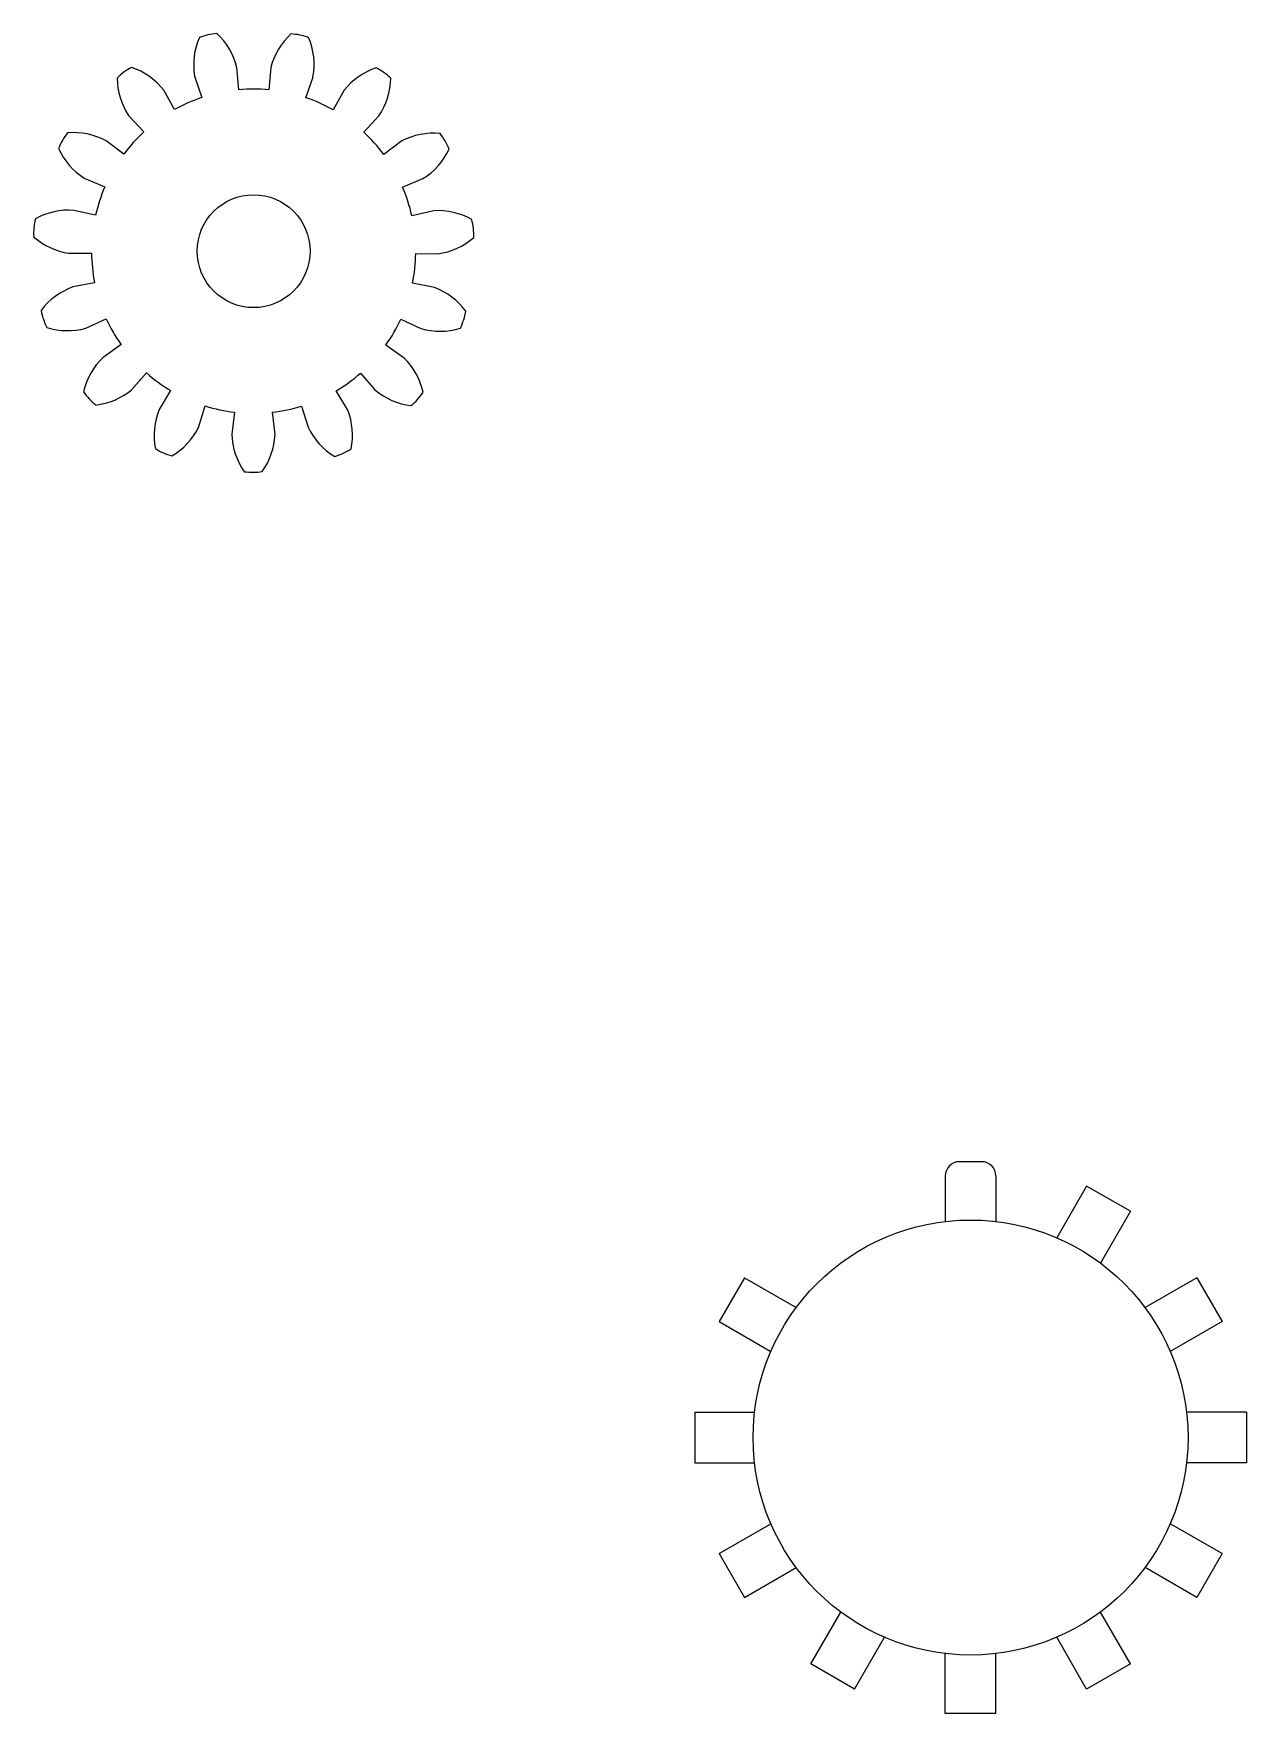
# Model space of a CAD drawing. Header units: millimetres. Extents: x -116 to 495, y 1 to 338.
# Drawn here: x -116.4 to -30.9, y 35.3 to 153.8 of the extents above; entities that cross this region are included whole.
import ezdxf

# ---------------------------------------------------------------- set-up
doc = ezdxf.new("R2010")
doc.units = ezdxf.units.MM

msp = doc.modelspace()

# ---------------------------------------------------------------- linework, layer by layer
for p, q in [((-105.01, 150.755), (-104.503, 149.252)), ((-101.883, 149.805), (-102.024, 151.359)), ((-99.634, 151.382), (-99.781, 149.802)), ((-97.163, 149.242), (-96.66, 150.719)), ((-106.423, 148.4), (-107.184, 149.762)), ((-94.467, 149.768), (-95.245, 148.385)), ((-109.666, 147.995), (-108.592, 146.829)), ((-93.08, 146.808), (-92.02, 147.953)), ((-110, 145.269), (-111.249, 146.204)), ((-90.404, 146.192), (-91.676, 145.245)), ((-112.798, 143.58), (-111.342, 142.952)), ((-90.341, 142.924), (-88.906, 143.539)), ((-111.993, 140.954), (-113.515, 141.3)), ((-88.146, 141.272), (-89.694, 140.925)), ((-113.863, 138.273), (-112.277, 138.292)), ((-89.417, 138.261), (-87.857, 138.24)), ((-112.06, 136.202), (-113.591, 135.899)), ((-88.084, 135.86), (-89.64, 136.172)), ((-112.678, 132.992), (-111.236, 133.654)), ((-90.471, 133.626), (-89.054, 132.972)), ((-110.188, 131.833), (-111.463, 130.933)), ((-90.23, 130.89), (-91.524, 131.808)), ((-109.447, 128.65), (-108.398, 129.84)), ((-93.318, 129.821), (-92.29, 128.646)), ((-106.7, 128.603), (-107.499, 127.263)), ((-94.211, 127.223), (-95.019, 128.588)), ((-104.728, 125.997), (-104.255, 127.511)), ((-102.201, 127.071), (-102.386, 125.522)), ((-99.339, 125.492), (-99.523, 127.068)), ((-97.467, 127.502), (-97.006, 126.011)), ((-49.515, 74.24), (-51.079, 74.24)), ((-52.079, 73.24), (-52.079, 70.024)), ((-48.515, 73.24), (-48.515, 70.024)), ((-42.117, 72.526), (-44.225, 68.875)), ((-39.031, 70.744), (-42.117, 72.526)), ((-39.031, 70.744), (-41.139, 67.093)), ((-66.246, 66.061), (-68.028, 62.975)), ((-66.246, 66.061), (-62.595, 63.953)), ((-34.347, 66.061), (-37.999, 63.953)), ((-34.347, 66.061), (-32.566, 62.975)), ((-68.028, 62.975), (-64.376, 60.867)), ((-32.566, 62.975), (-36.217, 60.867)), ((-69.742, 56.577), (-65.526, 56.577)), ((-69.742, 56.577), (-69.742, 53.013)), ((-30.851, 56.577), (-35.068, 56.577)), ((-30.851, 56.577), (-30.851, 53.013)), ((-69.742, 53.013), (-65.526, 53.013)), ((-30.851, 53.013), (-35.068, 53.013)), ((-68.028, 46.615), (-64.376, 48.723)), ((-32.566, 46.615), (-36.217, 48.723)), ((-68.028, 46.615), (-66.246, 43.529)), ((-32.566, 46.615), (-34.347, 43.529)), ((-66.246, 43.529), (-62.595, 45.637)), ((-34.347, 43.529), (-37.999, 45.637)), ((-61.563, 38.846), (-59.454, 42.497)), ((-39.031, 38.846), (-41.139, 42.497)), ((-58.477, 37.064), (-56.368, 40.715)), ((-42.117, 37.064), (-44.225, 40.715)), ((-52.079, 35.35), (-52.079, 39.566)), ((-48.515, 35.35), (-48.515, 39.566)), ((-58.477, 37.064), (-61.563, 38.846)), ((-39.031, 38.846), (-42.117, 37.064)), ((-48.515, 35.35), (-52.079, 35.35))]:
    msp.add_line(p, q)
for centre, radius in [((-100.847, 138.421), 3.978), ((-50.297, 54.795), 15.333)]:
    msp.add_circle(centre, radius)
for centre, radius, start, end in [((-100.192, 151.544), 4.882, 156.58393, 189.30013), ((-103.107, 149.39), 4.382, 94.30246, 110.91947), ((-106.679, 150.237), 4.788, 13.54864, 47.37218), ((-94.912, 150.143), 4.882, 132.58393, 165.30013), ((-98.45, 149.361), 4.382, 70.30246, 86.91947), ((-101.369, 151.588), 4.788, 349.54864, 23.37218), ((-107.373, 147.523), 4.382, 118.30246, 134.91947), ((-105.586, 150.676), 4.882, 180.58393, 213.30013), ((-110.981, 146.844), 4.788, 37.54864, 71.37218), ((-90.657, 146.716), 4.882, 108.58393, 141.30013), ((-94.208, 147.441), 4.382, 46.30246, 62.91947), ((-95.968, 150.662), 4.788, 325.54864, 359.37218), ((-100.847, 138.421), 11.431, 108.65136, 119.19778), ((-100.847, 138.421), 11.431, 84.65136, 95.19778), ((-100.847, 138.421), 11.431, 60.65136, 71.19778), ((-110.511, 144.081), 4.382, 142.30246, 158.91947), ((-110.161, 147.689), 4.882, 204.58393, 237.30013), ((-113.53, 141.994), 4.788, 61.54864, 95.37218), ((-100.847, 138.421), 11.431, 132.65136, 143.19778), ((-100.847, 138.421), 11.431, 36.65136, 47.19778), ((-88.165, 141.854), 4.882, 84.58393, 117.30013), ((-91.113, 143.961), 4.382, 22.30246, 38.91947), ((-91.412, 147.619), 4.788, 301.54864, 335.37218), ((-100.847, 138.421), 11.431, 156.65136, 167.19778), ((-100.847, 138.421), 11.431, 12.65136, 23.19778), ((-113.887, 136.526), 4.788, 85.54864, 119.37218), ((-87.865, 136.399), 4.882, 60.58393, 93.30013), ((-111.978, 139.661), 4.382, 166.30246, 182.91947), ((-89.702, 139.523), 4.382, 358.30246, 14.91947), ((-113.125, 143.099), 4.882, 228.58393, 261.30013), ((-88.486, 142.986), 4.788, 277.54864, 311.37218), ((-100.847, 138.421), 11.431, 180.65136, 191.19778), ((-100.847, 138.421), 11.431, 348.65136, 359.19778), ((-111.989, 131.386), 4.788, 109.54864, 143.37218), ((-89.81, 131.293), 4.882, 36.58393, 69.30013), ((-111.52, 135.027), 4.382, 190.30246, 206.91947), ((-90.217, 134.895), 4.382, 334.30246, 350.91947), ((-113.966, 137.701), 4.882, 252.58393, 285.30013), ((-100.847, 138.421), 11.431, 204.65136, 215.19778), ((-100.847, 138.421), 11.431, 324.65136, 335.19778), ((-87.698, 137.564), 4.788, 253.54864, 287.37218), ((-108.164, 127.463), 4.788, 133.54864, 167.37218), ((-93.663, 127.42), 4.882, 12.58393, 45.30013), ((-100.847, 138.421), 11.431, 228.65136, 239.19778), ((-100.847, 138.421), 11.431, 300.65136, 311.19778), ((-109.216, 130.979), 4.382, 214.30246, 230.91947), ((-112.539, 132.427), 4.882, 276.58393, 309.30013), ((-89.184, 132.29), 4.788, 229.54864, 263.37218), ((-92.571, 130.876), 4.382, 310.30246, 326.91947), ((-103.074, 125.434), 4.788, 157.54864, 191.37218), ((-100.847, 138.421), 11.431, 252.65136, 263.19778), ((-100.847, 138.421), 11.431, 276.65136, 287.19778), ((-98.759, 125.45), 4.882, 348.58393, 21.30013), ((-109.09, 128.19), 4.882, 300.58393, 333.30013), ((-97.599, 125.651), 4.788, 181.54864, 215.37218), ((-92.686, 128.076), 4.788, 205.54864, 239.37218), ((-105.466, 128.219), 4.382, 238.30246, 254.91947), ((-104.216, 125.722), 4.882, 324.58393, 357.30013), ((-96.355, 128.162), 4.382, 286.30246, 302.91947), ((-100.917, 127.222), 4.382, 262.30246, 278.91947), ((-51.079, 73.24), 1, 90, 180), ((-49.515, 73.24), 1, 0, 90)]:
    msp.add_arc(centre, radius, start, end)

doc.saveas('drawing.dxf')
